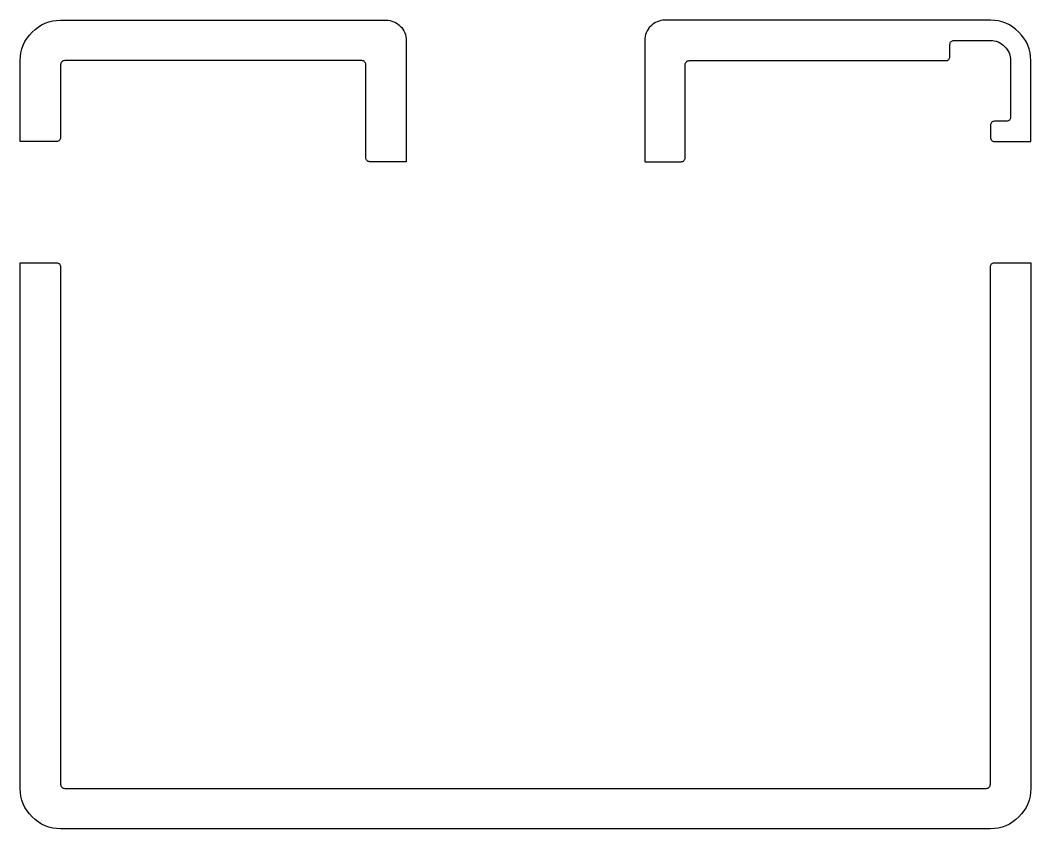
# Model space of a CAD drawing. Header units: millimetres. Extents: x 0 to 250, y -200 to 0.
import ezdxf

# ---------------------------------------------------------------- set-up
doc = ezdxf.new("R2010")
doc.units = ezdxf.units.MM
doc.layers.get('0').update_dxf_attribs({"linetype": 'CONTINUOUS'})

msp = doc.modelspace()

# ---------------------------------------------------------------- linework, layer by layer
for points in [[(0, -10, -0.414214), (10, 0), (90.5, 0, -0.414214), (95.5, -5), (95.5, -35), (86.5, -35, -0.414214), (85.5, -34), (85.5, -11, 0.414214), (84.5, -10), (11, -10, 0.414214), (10, -11), (10, -29, -0.414214), (9, -30), (0, -30)], [(240, 0), (159.5, 0, 0.414214), (154.5, -5), (154.5, -35), (163.5, -35, 0.414214), (164.5, -34), (164.5, -11, -0.414214), (165.5, -10), (229, -10, 0.414214), (230, -9), (230, -6, -0.414214), (231, -5), (240, -5, -0.414214), (245, -10), (245, -24, -0.414214), (244, -25), (241, -25, 0.414214), (240, -26), (240, -29, 0.414214), (241, -30), (250, -30), (250, -10, 0.414214)], [(10, -200, -0.414214), (0, -190), (0, -60), (9, -60, -0.414214), (10, -61), (10, -189, 0.414214), (11, -190), (239, -190, 0.414214), (240, -189), (240, -61, -0.414214), (241, -60), (250, -60), (250, -190, -0.414214), (240, -200)]]:
    msp.add_lwpolyline(points, format="xyb", close=True)

doc.saveas('drawing.dxf')
